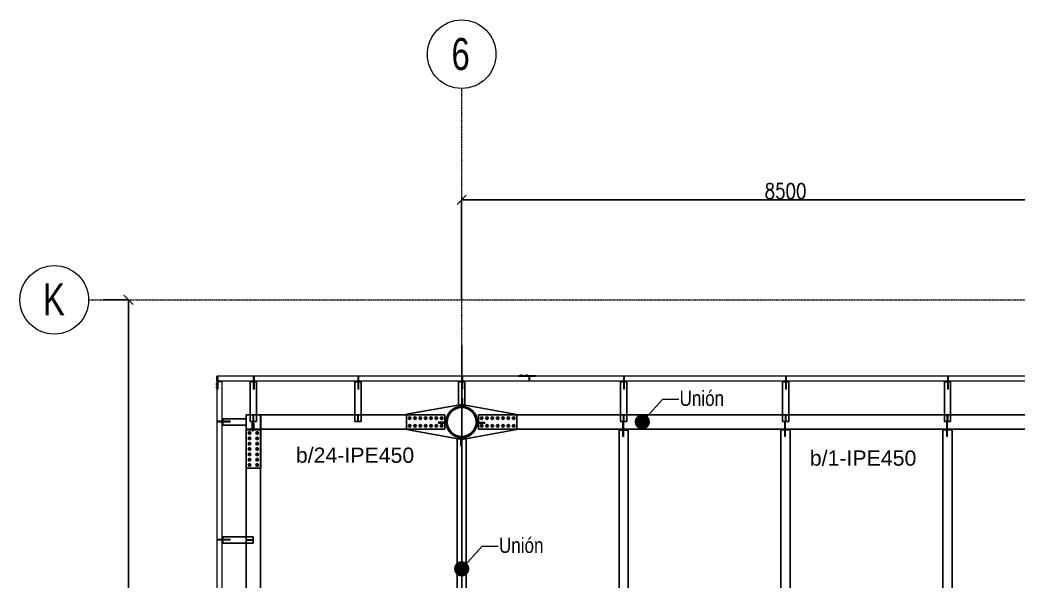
# Model space of a CAD drawing. Extents: x 7536 to 102814, y -9868 to 35131.
# Drawn here: x 7536 to 20633, y 27764 to 35131 of the extents above; entities that cross this region are included whole.
import ezdxf
from ezdxf.enums import TextEntityAlignment as Align

# ---------------------------------------------------------------- set-up
doc = ezdxf.new("R2010")
doc.units = 0
doc.header["$LTSCALE"] = 0.4
doc.linetypes.add('Grid Line', pattern=[3.33375, 1.905, -0.47625, 0.47625, -0.47625])
doc.layers.get('0').update_dxf_attribs({"color": 255})
for name, color, linetype, lineweight in [('0-1', 7, 'Continuous', 5), ('E_COLUMNAS-1', 1, 'Continuous', 25), ('E_EJES', 8, 'Continuous', 9), ('E_EJES-1', 8, 'Grid Line', 9), ('E_TEXTO', 3, 'Continuous', 9)]:
    doc.layers.add(name, color=color, linetype=linetype, lineweight=lineweight)
doc.layers.add('COTAS', color=8, linetype='Continuous')
doc.layers.add('VIGAS', color=8, linetype='Continuous')
doc.styles.add('CNI_COTAS', font='romans.shx', dxfattribs={"width": 0.8})
doc.styles.add('CX', font='ARIALUNI.ttf', dxfattribs={"width": 0.8, "height": 300})
doc.styles.add('Swis721 LtCn BT', font='swisscl.ttf', dxfattribs={"height": 0.42})
doc.styles.add('VERDANA', font='arial.ttf')
doc.dimstyles.new('1.5', dxfattribs={"dimscale": 0, "dimtxt": 200, "dimasz": 120, "dimexe": 4, "dimexo": 4, "dimgap": 15, "dimtad": 1, "dimdec": 0, "dimzin": 4, "dimdsep": 46, "dimtxsty": 'CNI_COTAS', "dimblk": 'OBLIQUE', "dimcen": -0.09, "dimclrd": 256, "dimclrt": 3, "dimadec": 0, "dimazin": 0, "dimtfac": 1, "dimtdec": 0, "dimtmove": 2, "dimatfit": 0, "dimldrblk": 'OBLIQUE', "dimfxl": 0.05, "dimtolj": 1, "dimtzin": 0, "dimarcsym": 0})

# ---------------------------------------------------------------- blocks, each defined once
blk = doc.blocks.new('Grid - CNI_NOMBRE EJES-372759-_6_00m_N_E_-NIVEL-2 DOC')
at = {"layer": 'E_EJES'}
blk.add_circle((0, 0), 0.003, dxfattribs=at)
blk = doc.blocks.new('_Oblique')
at = {"color": 0, "linetype": 'ByBlock', "lineweight": -2}
blk.add_line((-0.5, -0.5), (0.5, 0.5), dxfattribs=at)
blk = doc.blocks.new('*D98')
at = {"layer": 'COTAS', "color": 0, "lineweight": -2, "transparency": 16777216}
for p, q in [((8629, 31456), (8964, 31456)), ((8629, 22956), (8964, 22956))]:
    blk.add_line(p, q, dxfattribs=at)
at = {"layer": 'COTAS', "lineweight": -2, "transparency": 16777216}
for p, q in [((8960, 31456), (8960, 27321)), ((8960, 22956), (8960, 27091))]:
    blk.add_line(p, q, dxfattribs=at)
at = {"layer": 'Defpoints', "color": 0, "transparency": 16777216}
for p in [(8625, 31456), (8960, 31456), (8625, 22956)]:
    blk.add_point(p, dxfattribs=at)
at = {"layer": 'COTAS', "lineweight": -2, "transparency": 16777216, "xscale": 120, "yscale": 120, "zscale": 120}
for p, rotation in [((8960, 31456), 90), ((8960, 22956), 270)]:
    blk.add_blockref('_Oblique', p, dxfattribs=dict(at, rotation=rotation))
at = {"layer": 'COTAS', "color": 3, "transparency": 16777216, "insert": (8960, 27206), "char_height": 200, "attachment_point": 5, "rotation": 0.1, "style": 'CNI_COTAS'}
blk.add_mtext('\\A1;8500', dxfattribs=at)
blk = doc.blocks.new('*D99')
at = {"layer": 'COTAS', "color": 0, "lineweight": -2, "transparency": 16777216}
for p, q in [((13332, 31460), (13332, 32773)), ((21832, 31460), (21832, 32773))]:
    blk.add_line(p, q, dxfattribs=at)
at = {"layer": 'COTAS', "lineweight": -2, "transparency": 16777216}
blk.add_line((13332, 32769), (21832, 32769), dxfattribs=at)
at = {"layer": 'Defpoints', "color": 0, "transparency": 16777216}
for p in [(21832, 32769), (13332, 31456), (21832, 31456)]:
    blk.add_point(p, dxfattribs=at)
at = {"layer": 'COTAS', "lineweight": -2, "transparency": 16777216, "xscale": 120, "yscale": 120, "zscale": 120, "rotation": 180}
blk.add_blockref('_Oblique', (13332, 32769), dxfattribs=at)
at = {"layer": 'COTAS', "lineweight": -2, "transparency": 16777216, "xscale": 120, "yscale": 120, "zscale": 120}
blk.add_blockref('_Oblique', (21832, 32769), dxfattribs=at)
at = {"layer": 'COTAS', "color": 3, "transparency": 16777216, "insert": (17582, 32884), "char_height": 200, "attachment_point": 5, "style": 'CNI_COTAS'}
blk.add_mtext('\\A1;8500', dxfattribs=at)

msp = doc.modelspace()

# ---------------------------------------------------------------- linework, layer by layer
at = {"color": 1, "linetype": 'Continuous'}
for centre, radius, start, end in [((12649.3, 29903), 11.5, 18.0268, 198.0268), ((12649.3, 29903), 11.5, 198.0268, 18.0268), ((12649.3, 29903), 10, 90.0268, 270.0268), ((12649.3, 29903), 10, 270.0268, 90.0268), ((12719.3, 29903.1), 11.5, 18.0268, 198.0268), ((12719.3, 29903.1), 11.5, 198.0268, 18.0268), ((12719.3, 29903.1), 10, 90.0268, 270.0268), ((12719.3, 29903.1), 10, 270.0268, 90.0268), ((12789.3, 29903.1), 11.5, 18.0268, 198.0268), ((12789.3, 29903.1), 11.5, 198.0268, 18.0268), ((12789.3, 29903.1), 10, 90.0268, 270.0268), ((12789.3, 29903.1), 10, 270.0268, 90.0268), ((12859.3, 29903.1), 11.5, 18.0268, 198.0268), ((12859.3, 29903.1), 11.5, 198.0268, 18.0268), ((12859.3, 29903.1), 10, 90.0268, 270.0268), ((12859.3, 29903.1), 10, 270.0268, 90.0268), ((12929.3, 29903.2), 11.5, 18.0268, 198.0268), ((12929.3, 29903.2), 11.5, 198.0268, 18.0268), ((12929.3, 29903.2), 10, 90.0268, 270.0268), ((12929.3, 29903.2), 10, 270.0268, 90.0268), ((12999.3, 29903.2), 11.5, 18.0268, 198.0268), ((12999.3, 29903.2), 11.5, 198.0268, 18.0268), ((12999.3, 29903.2), 10, 90.0268, 270.0268), ((12999.3, 29903.2), 10, 270.0268, 90.0268), ((13069.3, 29903.2), 11.5, 18.0268, 198.0268), ((13069.3, 29903.2), 11.5, 198.0268, 18.0268), ((13069.3, 29903.2), 10, 90.0268, 270.0268), ((13069.3, 29903.2), 10, 270.0268, 90.0268), ((13595.3, 29902.4), 11.5, 18.0268, 198.0268), ((13595.3, 29902.4), 11.5, 198.0268, 18.0268), ((13595.3, 29902.4), 10, 90.0268, 270.0268), ((13595.3, 29902.4), 10, 270.0268, 90.0268), ((13665.3, 29902.5), 11.5, 18.0268, 198.0268), ((13665.3, 29902.5), 11.5, 198.0268, 18.0268), ((13665.3, 29902.5), 10, 90.0268, 270.0268), ((13665.3, 29902.5), 10, 270.0268, 90.0268), ((13735.3, 29902.5), 11.5, 18.0268, 198.0268), ((13735.3, 29902.5), 11.5, 198.0268, 18.0268), ((13735.3, 29902.5), 10, 90.0268, 270.0268), ((13735.3, 29902.5), 10, 270.0268, 90.0268), ((13805.3, 29902.5), 11.5, 18.0268, 198.0268), ((13805.3, 29902.5), 11.5, 198.0268, 18.0268), ((13805.3, 29902.5), 10, 90.0268, 270.0268), ((13805.3, 29902.5), 10, 270.0268, 90.0268), ((13875.3, 29902.6), 11.5, 18.0268, 198.0268), ((13875.3, 29902.6), 11.5, 198.0268, 18.0268), ((13875.3, 29902.6), 10, 90.0268, 270.0268), ((13875.3, 29902.6), 10, 270.0268, 90.0268), ((13945.3, 29902.6), 11.5, 18.0268, 198.0268), ((13945.3, 29902.6), 11.5, 198.0268, 18.0268), ((13945.3, 29902.6), 10, 90.0268, 270.0268), ((13945.3, 29902.6), 10, 270.0268, 90.0268), ((14015.3, 29902.6), 11.5, 18.0268, 198.0268), ((14015.3, 29902.6), 11.5, 198.0268, 18.0268), ((14015.3, 29902.6), 10, 90.0268, 270.0268), ((14015.3, 29902.6), 10, 270.0268, 90.0268), ((12649.3, 29803), 11.5, 18.0268, 198.0268), ((12649.3, 29803), 11.5, 198.0268, 18.0268), ((12649.3, 29803), 10, 90.0268, 270.0268), ((12649.3, 29803), 10, 270.0268, 90.0268), ((12719.3, 29803.1), 11.5, 18.0268, 198.0268), ((12719.3, 29803.1), 11.5, 198.0268, 18.0268), ((12719.3, 29803.1), 10, 90.0268, 270.0268), ((12719.3, 29803.1), 10, 270.0268, 90.0268), ((12789.3, 29803.1), 11.5, 18.0268, 198.0268), ((12789.3, 29803.1), 11.5, 198.0268, 18.0268), ((12789.3, 29803.1), 10, 90.0268, 270.0268), ((12789.3, 29803.1), 10, 270.0268, 90.0268), ((12859.3, 29803.1), 11.5, 18.0268, 198.0268), ((12859.3, 29803.1), 11.5, 198.0268, 18.0268), ((12859.3, 29803.1), 10, 90.0268, 270.0268), ((12859.3, 29803.1), 10, 270.0268, 90.0268), ((12929.3, 29803.2), 11.5, 18.0268, 198.0268), ((12929.3, 29803.2), 11.5, 198.0268, 18.0268), ((12929.3, 29803.2), 10, 90.0268, 270.0268), ((12929.3, 29803.2), 10, 270.0268, 90.0268), ((12999.3, 29803.2), 11.5, 18.0268, 198.0268), ((12999.3, 29803.2), 11.5, 198.0268, 18.0268), ((12999.3, 29803.2), 10, 90.0268, 270.0268), ((12999.3, 29803.2), 10, 270.0268, 90.0268), ((13069.3, 29803.2), 11.5, 18.0268, 198.0268), ((13069.3, 29803.2), 11.5, 198.0268, 18.0268), ((13069.3, 29803.2), 10, 90.0268, 270.0268), ((13069.3, 29803.2), 10, 270.0268, 90.0268), ((13595.4, 29802.4), 11.5, 18.0268, 198.0268), ((13595.4, 29802.4), 11.5, 198.0268, 18.0268), ((13595.4, 29802.4), 10, 90.0268, 270.0268), ((13595.4, 29802.4), 10, 270.0268, 90.0268), ((13665.4, 29802.5), 11.5, 18.0268, 198.0268), ((13665.4, 29802.5), 11.5, 198.0268, 18.0268), ((13665.4, 29802.5), 10, 90.0268, 270.0268), ((13665.4, 29802.5), 10, 270.0268, 90.0268), ((13735.4, 29802.5), 11.5, 18.0268, 198.0268), ((13735.4, 29802.5), 11.5, 198.0268, 18.0268), ((13735.4, 29802.5), 10, 90.0268, 270.0268), ((13735.4, 29802.5), 10, 270.0268, 90.0268), ((13805.4, 29802.5), 11.5, 18.0268, 198.0268), ((13805.4, 29802.5), 11.5, 198.0268, 18.0268), ((13805.4, 29802.5), 10, 90.0268, 270.0268), ((13805.4, 29802.5), 10, 270.0268, 90.0268), ((13875.4, 29802.6), 11.5, 18.0268, 198.0268), ((13875.4, 29802.6), 11.5, 198.0268, 18.0268), ((13875.4, 29802.6), 10, 90.0268, 270.0268), ((13875.4, 29802.6), 10, 270.0268, 90.0268), ((13945.4, 29802.6), 11.5, 18.0268, 198.0268), ((13945.4, 29802.6), 11.5, 198.0268, 18.0268), ((13945.4, 29802.6), 10, 90.0268, 270.0268), ((13945.4, 29802.6), 10, 270.0268, 90.0268), ((14015.4, 29802.6), 11.5, 18.0268, 198.0268), ((14015.4, 29802.6), 11.5, 198.0268, 18.0268), ((14015.4, 29802.6), 10, 90.0268, 270.0268), ((14015.4, 29802.6), 10, 270.0268, 90.0268), ((10549.2, 29707.5), 11, 108.02557, 288.02557), ((10549.3, 29637.5), 11, 108.02557, 288.02557), ((10549.2, 29707.5), 10, 0.02557, 180.02557), ((10549.2, 29707.5), 10, 180.02557, 0.02557), ((10549.3, 29637.5), 10, 0.02557, 180.02557), ((10549.3, 29637.5), 10, 180.02557, 0.02557), ((10549.2, 29707.5), 11, 288.02557, 108.02557), ((10549.3, 29637.5), 11, 288.02557, 108.02557), ((10649.2, 29707.6), 11, 108.02557, 288.02557), ((10649.3, 29637.6), 11, 108.02557, 288.02557), ((10649.2, 29707.6), 10, 0.02557, 180.02557), ((10649.2, 29707.6), 10, 180.02557, 0.02557), ((10649.3, 29637.6), 10, 0.02557, 180.02557), ((10649.3, 29637.6), 10, 180.02557, 0.02557), ((10649.2, 29707.6), 11, 288.02557, 108.02557), ((10649.3, 29637.6), 11, 288.02557, 108.02557), ((10549.3, 29567.5), 11, 108.02557, 288.02557), ((10549.3, 29497.5), 11, 108.02557, 288.02557), ((10549.3, 29567.5), 10, 0.02557, 180.02557), ((10549.3, 29567.5), 10, 180.02557, 0.02557), ((10549.3, 29497.5), 10, 0.02557, 180.02557), ((10549.3, 29497.5), 10, 180.02557, 0.02557), ((10549.3, 29567.5), 11, 288.02557, 108.02557), ((10549.3, 29497.5), 11, 288.02557, 108.02557), ((10649.3, 29567.6), 11, 108.02557, 288.02557), ((10649.3, 29497.6), 11, 108.02557, 288.02557), ((10649.3, 29567.6), 10, 0.02557, 180.02557), ((10649.3, 29567.6), 10, 180.02557, 0.02557), ((10649.3, 29497.6), 10, 0.02557, 180.02557), ((10649.3, 29497.6), 10, 180.02557, 0.02557), ((10649.3, 29567.6), 11, 288.02557, 108.02557), ((10649.3, 29497.6), 11, 288.02557, 108.02557), ((10549.3, 29427.5), 11, 108.02557, 288.02557), ((10549.4, 29357.5), 11, 108.02557, 288.02557), ((10549.3, 29427.5), 10, 0.02557, 180.02557), ((10549.3, 29427.5), 10, 180.02557, 0.02557), ((10549.4, 29357.5), 10, 0.02557, 180.02557), ((10549.4, 29357.5), 10, 180.02557, 0.02557), ((10549.3, 29427.5), 11, 288.02557, 108.02557), ((10549.4, 29357.5), 11, 288.02557, 108.02557), ((10649.3, 29427.6), 11, 108.02557, 288.02557), ((10649.4, 29357.6), 11, 108.02557, 288.02557), ((10649.3, 29427.6), 10, 0.02557, 180.02557), ((10649.3, 29427.6), 10, 180.02557, 0.02557), ((10649.4, 29357.6), 10, 0.02557, 180.02557), ((10649.4, 29357.6), 10, 180.02557, 0.02557), ((10649.3, 29427.6), 11, 288.02557, 108.02557), ((10649.4, 29357.6), 11, 288.02557, 108.02557), ((10549.4, 29287.5), 11, 108.02557, 288.02557), ((10549.4, 29287.5), 10, 0.02557, 180.02557), ((10549.4, 29287.5), 10, 180.02557, 0.02557), ((10549.4, 29287.5), 11, 288.02557, 108.02557), ((10649.4, 29287.6), 11, 108.02557, 288.02557), ((10649.4, 29287.6), 10, 0.02557, 180.02557), ((10649.4, 29287.6), 10, 180.02557, 0.02557), ((10649.4, 29287.6), 11, 288.02557, 108.02557)]:
    msp.add_arc(centre, radius, start, end, dxfattribs=at)
at = {"layer": '0-1', "color": 8}
for p, q in [((14218.9, 30454.2), (10121.2, 30454.2)), ((10121.2, 30389.2), (10121.2, 30454.2)), ((14218.9, 30389.2), (10121.2, 30389.2)), ((14218.9, 30389.2), (14218.9, 30454.2)), ((26218.9, 30454.2), (14228.9, 30454.2)), ((14228.9, 30389.2), (14228.9, 30454.2)), ((26218.9, 30389.2), (14228.9, 30389.2)), ((10186.2, 30379.2), (10121.2, 30379.2)), ((10121.2, 30379.2), (10121.2, 24710.8)), ((10186.2, 30379.2), (10186.2, 24710.8))]:
    msp.add_line(p, q, dxfattribs=at)
at = {"layer": 'E_COLUMNAS-1'}
for centre, radius, start, end in [((13332.4, 29852.1), 206, 80, 260), ((13332.4, 29852.1), 206, 80, 260), ((13332.4, 29852.7), 203, 10, 190), ((13332.4, 29852.7), 191, 350, 170), ((13332.4, 29852.1), 206, 260, 80), ((13332.4, 29852.1), 206, 260, 80), ((13332.4, 29852.7), 203, 190, 10), ((13332.4, 29852.7), 191, 170, 350)]:
    msp.add_arc(centre, radius, start, end, dxfattribs=at)
at = {"layer": 'E_EJES-1'}
for p, q in [((13332.4, 3740.4), (13332.4, 34230.5)), ((13332.4, 3740.4), (13332.4, 34230.5)), ((8436, 31455.7), (101914.5, 31455.7))]:
    msp.add_line(p, q, dxfattribs=at)
at = {"layer": 'E_TEXTO', "color": 4}
for p, q in [((15702.4, 29853.9), (15972.9, 30151.9)), ((15972.9, 30151.9), (16182.7, 30151.9)), ((13332.4, 27923.9), (13602.9, 28221.9)), ((13602.9, 28221.9), (13812.7, 28221.9))]:
    msp.add_line(p, q, dxfattribs=at)
at = {"layer": 'E_TEXTO', "color": 4, "const_width": 100}
for points in [[(15652.4, 29853.9, 1), (15752.4, 29853.9, 1)], [(13282.4, 27923.9, 1), (13382.4, 27923.9, 1)]]:
    msp.add_lwpolyline(points, format="xyb", close=True, dxfattribs=at)
at = {"layer": 'VIGAS'}
for p, q in [((13332.4, 28852.7), (13332.4, 30852.7)), ((13332.4, 22448.2), (13332.4, 30639.7)), ((10134.7, 30446.7), (10128.7, 30446.7)), ((10128.7, 30446.7), (10128.7, 30389.2)), ((10128.7, 30436.7), (10134.7, 30436.7)), ((10128.7, 30389.2), (10128.7, 30379.2)), ((10128.7, 30389.2), (10134.7, 30389.2)), ((10134.7, 30389.2), (10134.7, 30446.7)), ((10134.7, 30389.2), (10134.7, 30379.2)), ((10607.7, 30446.7), (10601.7, 30446.7)), ((10601.7, 30446.7), (10601.7, 30389.2)), ((10601.7, 30436.7), (10607.7, 30436.7)), ((10601.7, 30389.2), (10601.7, 30379.2)), ((10601.7, 30389.2), (10607.7, 30389.2)), ((10607.7, 30389.2), (10607.7, 30446.7)), ((10607.7, 30389.2), (10607.7, 30379.2)), ((11979.5, 30446.7), (11973.5, 30446.7)), ((11973.5, 30446.7), (11973.5, 30389.2)), ((11973.5, 30436.7), (11979.5, 30436.7)), ((11973.5, 30389.2), (11973.5, 30379.2)), ((11973.5, 30389.2), (11979.5, 30389.2)), ((11979.5, 30389.2), (11979.5, 30446.7)), ((11979.5, 30389.2), (11979.5, 30379.2)), ((13341.1, 30446.7), (13335.1, 30446.7)), ((13335.1, 30446.7), (13335.1, 30389.2)), ((13335.1, 30436.7), (13341.1, 30436.7)), ((13335.1, 30389.2), (13335.1, 30379.2)), ((13335.1, 30389.2), (13341.1, 30389.2)), ((13341.1, 30389.2), (13341.1, 30446.7)), ((13341.1, 30389.2), (13341.1, 30379.2)), ((14298.9, 30460.2), (14078.9, 30460.2)), ((14078.9, 30454.2), (14078.9, 30460.2)), ((14218.9, 30454.2), (14078.9, 30454.2)), ((14103.5, 30460.2), (14103.5, 30468.1)), ((14103.5, 30468.1), (14124.3, 30468.1)), ((14108.7, 30460.2), (14108.7, 30468.1)), ((14119.1, 30460.2), (14119.1, 30468.1)), ((14124.3, 30460.2), (14124.3, 30468.1)), ((14173.5, 30460.2), (14173.5, 30468.1)), ((14173.5, 30468.1), (14194.3, 30468.1)), ((14178.7, 30460.2), (14178.7, 30468.1)), ((14189.1, 30460.2), (14189.1, 30468.1)), ((14194.3, 30460.2), (14194.3, 30468.1)), ((14228.9, 30454.2), (14218.9, 30454.2)), ((14298.9, 30454.2), (14228.9, 30454.2)), ((14298.9, 30454.2), (14298.9, 30460.2)), ((15466.1, 30446.7), (15460.1, 30446.7)), ((15460.1, 30446.7), (15460.1, 30389.2)), ((15460.1, 30436.7), (15466.1, 30436.7)), ((15460.1, 30389.2), (15460.1, 30379.2)), ((15460.1, 30389.2), (15466.1, 30389.2)), ((15466.1, 30389.2), (15466.1, 30446.7)), ((15466.1, 30389.2), (15466.1, 30379.2)), ((17591.1, 30446.7), (17585.1, 30446.7)), ((17585.1, 30446.7), (17585.1, 30389.2)), ((17585.1, 30436.7), (17591.1, 30436.7)), ((17585.1, 30389.2), (17585.1, 30379.2)), ((17585.1, 30389.2), (17591.1, 30389.2)), ((17591.1, 30389.2), (17591.1, 30446.7)), ((17591.1, 30389.2), (17591.1, 30379.2)), ((19716.1, 30446.7), (19710.1, 30446.7)), ((19710.1, 30446.7), (19710.1, 30389.2)), ((19710.1, 30436.7), (19716.1, 30436.7)), ((19710.1, 30389.2), (19710.1, 30379.2)), ((19710.1, 30389.2), (19716.1, 30389.2)), ((19716.1, 30389.2), (19716.1, 30446.7)), ((19716.1, 30389.2), (19716.1, 30379.2)), ((10113.3, 30362.1), (10121.2, 30362.1)), ((10113.3, 30341.3), (10113.3, 30362.1)), ((10113.3, 30356.9), (10121.2, 30356.9)), ((10113.3, 30346.5), (10121.2, 30346.5)), ((10121.2, 30341.3), (10113.3, 30341.3)), ((10113.3, 30317.1), (10121.2, 30317.1)), ((10113.3, 30296.3), (10113.3, 30317.1)), ((10113.3, 30311.9), (10121.2, 30311.9)), ((10113.3, 30301.5), (10121.2, 30301.5)), ((10121.2, 30296.3), (10113.3, 30296.3)), ((10128.7, 30379.2), (10128.7, 30281.7)), ((10128.7, 30376.7), (10134.7, 30376.7)), ((10128.7, 30296.7), (10134.7, 30296.7)), ((10128.7, 30281.7), (10134.7, 30281.7)), ((10134.7, 30379.2), (10134.7, 30281.7)), ((10640.2, 30379.2), (10558.2, 30379.2)), ((10558.2, 30379.2), (10558.2, 29947.1)), ((10601.7, 30379.2), (10601.7, 30281.7)), ((10601.7, 30376.7), (10607.7, 30376.7)), ((10601.7, 30296.7), (10607.7, 30296.7)), ((10601.7, 30281.7), (10607.7, 30281.7)), ((10607.7, 30379.2), (10607.7, 30281.7)), ((10640.2, 30379.2), (10640.2, 29947.1)), ((12012, 30379.2), (11930, 30379.2)), ((11930, 30379.2), (11930, 29947.7)), ((11973.5, 30379.2), (11973.5, 30281.7)), ((11973.5, 30376.7), (11979.5, 30376.7)), ((11973.5, 30296.7), (11979.5, 30296.7)), ((11973.5, 30281.7), (11979.5, 30281.7)), ((11979.5, 30379.2), (11979.5, 30281.7)), ((12012, 30379.2), (12012, 29947.7)), ((13373.6, 30379.2), (13291.6, 30379.2)), ((13291.6, 30379.2), (13291.6, 30072.9)), ((13335.1, 30379.2), (13335.1, 30281.7)), ((13335.1, 30376.7), (13341.1, 30376.7)), ((13335.1, 30296.7), (13341.1, 30296.7)), ((13335.1, 30281.7), (13341.1, 30281.7)), ((13341.1, 30379.2), (13341.1, 30281.7)), ((13373.6, 30379.2), (13373.6, 30072.8)), ((15498.6, 30379.2), (15416.6, 30379.2)), ((15416.6, 30379.2), (15416.6, 29947.5)), ((15460.1, 30379.2), (15460.1, 30281.7)), ((15460.1, 30376.7), (15466.1, 30376.7)), ((15460.1, 30296.7), (15466.1, 30296.7)), ((15460.1, 30281.7), (15466.1, 30281.7)), ((15466.1, 30379.2), (15466.1, 30281.7)), ((15498.6, 30379.2), (15498.6, 29947.5)), ((17623.6, 30379.2), (17541.6, 30379.2)), ((17541.6, 30379.2), (17541.6, 29947.5)), ((17585.1, 30379.2), (17585.1, 30281.7)), ((17585.1, 30376.7), (17591.1, 30376.7)), ((17585.1, 30296.7), (17591.1, 30296.7)), ((17585.1, 30281.7), (17591.1, 30281.7)), ((17591.1, 30379.2), (17591.1, 30281.7)), ((17623.6, 30379.2), (17623.6, 29947.5)), ((19748.6, 30379.2), (19666.6, 30379.2)), ((19666.6, 30379.2), (19666.6, 29947.5)), ((19710.1, 30379.2), (19710.1, 30281.7)), ((19710.1, 30376.7), (19716.1, 30376.7)), ((19710.1, 30296.7), (19716.1, 30296.7)), ((19710.1, 30281.7), (19716.1, 30281.7)), ((19716.1, 30379.2), (19716.1, 30281.7)), ((19748.6, 30379.2), (19748.6, 29947.5)), ((13335.1, 30160.7), (13335.1, 30057.9)), ((13335.1, 30160.7), (13341.1, 30160.7)), ((13341.1, 30160.7), (13341.1, 30057.3)), ((12609.3, 29953), (13332.4, 30080.1)), ((12609.3, 29953), (13332.4, 30080.1)), ((13291.6, 30072.9), (13291.6, 30065.7)), ((13373.6, 30065.7), (13291.6, 30065.7)), ((13332.4, 30080.1), (14055.4, 29952.1)), ((13332.4, 30080.1), (14055.4, 29952.1)), ((13335.1, 30057.9), (13335.1, 30055.7)), ((13335.1, 30055.7), (13341.1, 30055.7)), ((13341.1, 30057.3), (13341.1, 30055.7)), ((13373.6, 30072.8), (13373.6, 30065.7)), ((10504.2, 29893.5), (10196.2, 29893.5)), ((10196.2, 29811.5), (10196.2, 29893.5)), ((10504.2, 29247.1), (10505.5, 29947.1)), ((10504.2, 29247.1), (10505.5, 29947.1)), ((10504.2, 29811.5), (10504.2, 29893.5)), ((10695.2, 29947.2), (10505.5, 29947.1)), ((10505.5, 29947.1), (10695.2, 29947.2)), ((10505.5, 29947.1), (10695.2, 29947.2)), ((10505.6, 29757.1), (10505.5, 29947.1)), ((10558.2, 29947.1), (10558.2, 29856.8)), ((10596.2, 29856.8), (10596.2, 29946.8)), ((10596.2, 29946.8), (10602.2, 29946.8)), ((10596.2, 29856.8), (10596.2, 29946.8)), ((10596.2, 29946.8), (10602.2, 29946.8)), ((10596.2, 29876.8), (10602.2, 29876.8)), ((10602.2, 29946.8), (10602.2, 29856.8)), ((10602.2, 29946.8), (10602.2, 29856.8)), ((10640.2, 29947.1), (10640.2, 29856.8)), ((10693.9, 29947.2), (10694.2, 29247.2)), ((12609.3, 29948), (10695.2, 29947.2)), ((10695.2, 29947.2), (10695.5, 29247.2)), ((11930, 29947.7), (11930, 29857.4)), ((11968, 29857.4), (11968, 29947.4)), ((11968, 29947.4), (11974, 29947.4)), ((11968, 29857.4), (11968, 29947.4)), ((11968, 29947.4), (11974, 29947.4)), ((11968, 29877.4), (11974, 29877.4)), ((11974, 29947.4), (11974, 29857.4)), ((11974, 29947.4), (11974, 29857.4)), ((12012, 29947.7), (12012, 29857.4)), ((12609.3, 29753), (12609.3, 29953)), ((12609.3, 29753), (12609.3, 29953)), ((13109.4, 29948.2), (12609.3, 29948)), ((12634.3, 29911.7), (12649.3, 29920.4)), ((12634.3, 29894.4), (12634.3, 29911.7)), ((12649.3, 29885.7), (12634.3, 29894.4)), ((12649.3, 29920.4), (12664.3, 29911.7)), ((12664.3, 29894.4), (12649.3, 29885.7)), ((12664.3, 29911.7), (12664.3, 29894.4)), ((12704.3, 29911.7), (12719.3, 29920.4)), ((12704.3, 29894.4), (12704.3, 29911.7)), ((12719.3, 29885.7), (12704.3, 29894.4)), ((12719.3, 29920.4), (12734.3, 29911.7)), ((12734.3, 29894.4), (12719.3, 29885.7)), ((12734.3, 29911.7), (12734.3, 29894.4)), ((12774.3, 29911.8), (12789.3, 29920.4)), ((12774.3, 29894.4), (12774.3, 29911.8)), ((12789.3, 29885.8), (12774.3, 29894.4)), ((12789.3, 29920.4), (12804.3, 29911.8)), ((12804.3, 29894.4), (12789.3, 29885.8)), ((12804.3, 29911.8), (12804.3, 29894.4)), ((12844.3, 29911.8), (12859.3, 29920.5)), ((12844.3, 29894.5), (12844.3, 29911.8)), ((12859.3, 29885.8), (12844.3, 29894.5)), ((12859.3, 29920.5), (12874.3, 29911.8)), ((12874.3, 29894.5), (12859.3, 29885.8)), ((12874.3, 29911.8), (12874.3, 29894.5)), ((12914.3, 29911.8), (12929.3, 29920.5)), ((12914.3, 29894.5), (12914.3, 29911.8)), ((12929.3, 29885.8), (12914.3, 29894.5)), ((12929.3, 29920.5), (12944.3, 29911.8)), ((12944.3, 29894.5), (12929.3, 29885.8)), ((12944.3, 29911.8), (12944.3, 29894.5)), ((12984.3, 29911.9), (12999.3, 29920.5)), ((12984.3, 29894.5), (12984.3, 29911.9)), ((12999.3, 29885.9), (12984.3, 29894.5)), ((12999.3, 29920.5), (13014.3, 29911.9)), ((13014.3, 29894.5), (12999.3, 29885.9)), ((13014.3, 29911.9), (13014.3, 29894.5)), ((13054.3, 29911.9), (13069.3, 29920.6)), ((13054.3, 29894.6), (13054.3, 29911.9)), ((13069.3, 29885.9), (13054.3, 29894.6)), ((13069.3, 29920.6), (13084.3, 29911.9)), ((13084.3, 29894.6), (13069.3, 29885.9)), ((13084.3, 29911.9), (13084.3, 29894.6)), ((13109.4, 29758.2), (13109.4, 29948.2)), ((14055.4, 29947.5), (13555.3, 29947.5)), ((13555.3, 29757.5), (13555.3, 29947.5)), ((13580.3, 29911.1), (13595.3, 29919.7)), ((13580.3, 29893.8), (13580.3, 29911.1)), ((13595.3, 29885.1), (13580.3, 29893.8)), ((13595.3, 29919.7), (13610.3, 29911.1)), ((13610.3, 29893.8), (13595.3, 29885.1)), ((13610.3, 29911.1), (13610.3, 29893.8)), ((13650.3, 29911.1), (13665.3, 29919.8)), ((13650.3, 29893.8), (13650.3, 29911.1)), ((13665.3, 29885.1), (13650.3, 29893.8)), ((13665.3, 29919.8), (13680.3, 29911.1)), ((13680.3, 29893.8), (13665.3, 29885.1)), ((13680.3, 29911.1), (13680.3, 29893.8)), ((13720.3, 29911.1), (13735.3, 29919.8)), ((13720.3, 29893.8), (13720.3, 29911.1)), ((13735.3, 29885.2), (13720.3, 29893.8)), ((13735.3, 29919.8), (13750.3, 29911.2)), ((13750.3, 29893.8), (13735.3, 29885.2)), ((13750.3, 29911.2), (13750.3, 29893.8)), ((13790.3, 29911.2), (13805.3, 29919.8)), ((13790.3, 29893.9), (13790.3, 29911.2)), ((13805.3, 29885.2), (13790.3, 29893.9)), ((13805.3, 29919.8), (13820.3, 29911.2)), ((13820.3, 29893.9), (13805.3, 29885.2)), ((13820.3, 29911.2), (13820.3, 29893.9)), ((13860.3, 29911.2), (13875.3, 29919.9)), ((13860.3, 29893.9), (13860.3, 29911.2)), ((13875.3, 29885.2), (13860.3, 29893.9)), ((13875.3, 29919.9), (13890.3, 29911.2)), ((13890.3, 29893.9), (13875.3, 29885.2)), ((13890.3, 29911.2), (13890.3, 29893.9)), ((13930.3, 29911.2), (13945.3, 29919.9)), ((13930.3, 29893.9), (13930.3, 29911.2)), ((13945.3, 29885.3), (13930.3, 29893.9)), ((13945.3, 29919.9), (13960.3, 29911.3)), ((13960.3, 29893.9), (13945.3, 29885.3)), ((13960.3, 29911.3), (13960.3, 29893.9)), ((14000.3, 29911.3), (14015.3, 29919.9)), ((14000.3, 29893.9), (14000.3, 29911.3)), ((14015.3, 29885.3), (14000.3, 29893.9)), ((14015.3, 29919.9), (14030.3, 29911.3)), ((14030.3, 29894), (14015.3, 29885.3)), ((14030.3, 29911.3), (14030.3, 29894)), ((14055.4, 29952.1), (14055.4, 29752.1)), ((14055.4, 29952.1), (14055.4, 29752.1)), ((21109.3, 29947.5), (14055.4, 29947.5)), ((15416.6, 29947.5), (15416.6, 29857.2)), ((15454.6, 29857.2), (15454.6, 29947.2)), ((15454.6, 29947.2), (15460.6, 29947.2)), ((15454.6, 29857.2), (15454.6, 29947.2)), ((15454.6, 29947.2), (15460.6, 29947.2)), ((15454.6, 29877.2), (15460.6, 29877.2)), ((15460.6, 29947.2), (15460.6, 29857.2)), ((15460.6, 29947.2), (15460.6, 29857.2)), ((15498.6, 29947.5), (15498.6, 29857.2)), ((17541.6, 29947.5), (17541.6, 29857.2)), ((17579.6, 29857.2), (17579.6, 29947.2)), ((17579.6, 29947.2), (17585.6, 29947.2)), ((17579.6, 29857.2), (17579.6, 29947.2)), ((17579.6, 29947.2), (17585.6, 29947.2)), ((17579.6, 29877.2), (17585.6, 29877.2)), ((17585.6, 29947.2), (17585.6, 29857.2)), ((17585.6, 29947.2), (17585.6, 29857.2)), ((17623.6, 29947.5), (17623.6, 29857.2)), ((19666.6, 29947.5), (19666.6, 29857.2)), ((19704.6, 29857.2), (19704.6, 29947.2)), ((19704.6, 29947.2), (19710.6, 29947.2)), ((19704.6, 29857.2), (19704.6, 29947.2)), ((19704.6, 29947.2), (19710.6, 29947.2)), ((19704.6, 29877.2), (19710.6, 29877.2)), ((19710.6, 29947.2), (19710.6, 29857.2)), ((19710.6, 29947.2), (19710.6, 29857.2)), ((19748.6, 29947.5), (19748.6, 29857.2)), ((10128.7, 29855), (10128.7, 29861)), ((10186.2, 29861), (10128.7, 29861)), ((10186.2, 29855), (10128.7, 29855)), ((10138.7, 29855), (10138.7, 29861)), ((10196.2, 29861), (10186.2, 29861)), ((10186.2, 29855), (10186.2, 29861)), ((10196.2, 29855), (10186.2, 29855)), ((10293.7, 29861), (10196.2, 29861)), ((10293.7, 29855), (10196.2, 29855)), ((10504.2, 29811.5), (10196.2, 29811.5)), ((10198.7, 29855), (10198.7, 29861)), ((10278.7, 29855), (10278.7, 29861)), ((10293.7, 29861), (10293.7, 29855)), ((10504.2, 29747.1), (10505.1, 29747.1)), ((10504.2, 23445.9), (10504.2, 29747.1)), ((10505.1, 29747.1), (10694.2, 29747.2)), ((10695.3, 29757.2), (10505.6, 29757.1)), ((10640.2, 29856.8), (10558.2, 29856.8)), ((10594.5, 29847.4), (10584.5, 29847.4)), ((10584.5, 29847.4), (10584.6, 29737.4)), ((10584.6, 29737.4), (10594.6, 29737.4)), ((10594.6, 29737.4), (10594.5, 29847.4)), ((10603.9, 29837.4), (10594.5, 29837.4)), ((10594.5, 29837.4), (10594.5, 29747.1)), ((10602.2, 29856.8), (10596.2, 29856.8)), ((10602.2, 29856.8), (10596.2, 29856.8)), ((10603.9, 29747.1), (10603.9, 29837.4)), ((10694.2, 29747.2), (10694.2, 29247.2)), ((12609.3, 29758), (10695.3, 29757.2)), ((12012, 29857.4), (11930, 29857.4)), ((11974, 29857.4), (11968, 29857.4)), ((11974, 29857.4), (11968, 29857.4)), ((13109.4, 29758.2), (12609.3, 29758)), ((13332.6, 29624.1), (12609.3, 29753)), ((13332.6, 29624.1), (12609.3, 29753)), ((12634.3, 29811.7), (12649.3, 29820.4)), ((12634.3, 29794.4), (12634.3, 29811.7)), ((12649.3, 29785.7), (12634.3, 29794.4)), ((12649.3, 29820.4), (12664.3, 29811.7)), ((12664.3, 29794.4), (12649.3, 29785.7)), ((12664.3, 29811.7), (12664.3, 29794.4)), ((12704.3, 29811.7), (12719.3, 29820.4)), ((12704.3, 29794.4), (12704.3, 29811.7)), ((12719.3, 29785.7), (12704.3, 29794.4)), ((12719.3, 29820.4), (12734.3, 29811.7)), ((12734.3, 29794.4), (12719.3, 29785.7)), ((12734.3, 29811.7), (12734.3, 29794.4)), ((12774.3, 29811.8), (12789.3, 29820.4)), ((12774.3, 29794.4), (12774.3, 29811.8)), ((12789.3, 29785.8), (12774.3, 29794.4)), ((12789.3, 29820.4), (12804.3, 29811.8)), ((12804.3, 29794.4), (12789.3, 29785.8)), ((12804.3, 29811.8), (12804.3, 29794.4)), ((12844.3, 29811.8), (12859.3, 29820.5)), ((12844.3, 29794.5), (12844.3, 29811.8)), ((12859.3, 29785.8), (12844.3, 29794.5)), ((12859.3, 29820.5), (12874.3, 29811.8)), ((12874.3, 29794.5), (12859.3, 29785.8)), ((12874.3, 29811.8), (12874.3, 29794.5)), ((12914.3, 29811.8), (12929.3, 29820.5)), ((12914.3, 29794.5), (12914.3, 29811.8)), ((12929.3, 29785.8), (12914.3, 29794.5)), ((12929.3, 29820.5), (12944.3, 29811.8)), ((12944.3, 29794.5), (12929.3, 29785.8)), ((12944.3, 29811.8), (12944.3, 29794.5)), ((12984.3, 29811.9), (12999.3, 29820.5)), ((12984.3, 29794.5), (12984.3, 29811.9)), ((12999.3, 29785.9), (12984.3, 29794.5)), ((12999.3, 29820.5), (13014.3, 29811.9)), ((13014.3, 29794.5), (12999.3, 29785.9)), ((13014.3, 29811.9), (13014.3, 29794.5)), ((13126.7, 29848.5), (13029.4, 29848.5)), ((13029.4, 29848.5), (13029.4, 29838.5)), ((13127.6, 29838.5), (13029.4, 29838.5)), ((13054.3, 29811.9), (13069.3, 29820.6)), ((13054.3, 29794.6), (13054.3, 29811.9)), ((13069.3, 29785.9), (13054.3, 29794.6)), ((13069.3, 29820.6), (13084.3, 29811.9)), ((13084.3, 29794.6), (13069.3, 29785.9)), ((13084.3, 29811.9), (13084.3, 29794.6)), ((13129.4, 29848.5), (13126.7, 29848.5)), ((13129.4, 29838.5), (13127.6, 29838.5)), ((13129.4, 29838.5), (13129.4, 29848.5)), ((14055.4, 29752.1), (13332.6, 29624.1)), ((14055.4, 29752.1), (13332.6, 29624.1)), ((13538, 29847.8), (13535.3, 29847.8)), ((13535.3, 29847.8), (13535.3, 29837.8)), ((13537.1, 29837.8), (13535.3, 29837.8)), ((13635.3, 29837.8), (13537.1, 29837.8)), ((13635.3, 29847.8), (13538, 29847.8)), ((14055.4, 29757.5), (13555.3, 29757.5)), ((13580.3, 29811.1), (13595.3, 29819.7)), ((13580.4, 29793.8), (13580.3, 29811.1)), ((13595.4, 29785.1), (13580.4, 29793.8)), ((13595.3, 29819.7), (13610.3, 29811.1)), ((13610.4, 29793.8), (13595.4, 29785.1)), ((13610.3, 29811.1), (13610.4, 29793.8)), ((13635.3, 29837.8), (13635.3, 29847.8)), ((13650.3, 29811.1), (13665.3, 29819.8)), ((13650.4, 29793.8), (13650.3, 29811.1)), ((13665.4, 29785.1), (13650.4, 29793.8)), ((13665.3, 29819.8), (13680.3, 29811.1)), ((13680.4, 29793.8), (13665.4, 29785.1)), ((13680.3, 29811.1), (13680.4, 29793.8)), ((13720.3, 29811.1), (13735.3, 29819.8)), ((13720.4, 29793.8), (13720.3, 29811.1)), ((13735.4, 29785.2), (13720.4, 29793.8)), ((13735.3, 29819.8), (13750.3, 29811.2)), ((13750.4, 29793.8), (13735.4, 29785.2)), ((13750.3, 29811.2), (13750.4, 29793.8)), ((13790.3, 29811.2), (13805.3, 29819.8)), ((13790.4, 29793.9), (13790.3, 29811.2)), ((13805.4, 29785.2), (13790.4, 29793.9)), ((13805.3, 29819.8), (13820.3, 29811.2)), ((13820.4, 29793.9), (13805.4, 29785.2)), ((13820.3, 29811.2), (13820.4, 29793.9)), ((13860.3, 29811.2), (13875.3, 29819.9)), ((13860.4, 29793.9), (13860.3, 29811.2)), ((13875.4, 29785.2), (13860.4, 29793.9)), ((13875.3, 29819.9), (13890.3, 29811.2)), ((13890.4, 29793.9), (13875.4, 29785.2)), ((13890.3, 29811.2), (13890.4, 29793.9)), ((13930.3, 29811.2), (13945.3, 29819.9)), ((13930.4, 29793.9), (13930.3, 29811.2)), ((13945.4, 29785.3), (13930.4, 29793.9)), ((13945.3, 29819.9), (13960.3, 29811.3)), ((13960.4, 29793.9), (13945.4, 29785.3)), ((13960.3, 29811.3), (13960.4, 29793.9)), ((14000.3, 29811.3), (14015.3, 29819.9)), ((14000.4, 29793.9), (14000.3, 29811.3)), ((14015.4, 29785.3), (14000.4, 29793.9)), ((14015.3, 29819.9), (14030.3, 29811.3)), ((14030.4, 29794), (14015.4, 29785.3)), ((14030.3, 29811.3), (14030.4, 29794)), ((21109.3, 29757.5), (14055.4, 29757.5)), ((15397.4, 23445.8), (15397.4, 29744.8)), ((15517.4, 29744.8), (15397.4, 29744.8)), ((15498.6, 29857.2), (15416.6, 29857.2)), ((15454.3, 29845.1), (15448.3, 29845.1)), ((15448.3, 29845.1), (15448.3, 29754.8)), ((15448.3, 29825.1), (15454.3, 29825.1)), ((15448.3, 29754.8), (15448.3, 29744.8)), ((15448.3, 29744.8), (15448.3, 29659.8)), ((15454.3, 29754.8), (15454.3, 29845.1)), ((15454.3, 29754.8), (15454.3, 29744.8)), ((15454.3, 29744.8), (15454.3, 29659.8)), ((15460.6, 29857.2), (15454.6, 29857.2)), ((15460.6, 29857.2), (15454.6, 29857.2)), ((15517.4, 23445.8), (15517.4, 29744.8)), ((17522.4, 29747.5), (17522.4, 23445.8)), ((17522.4, 29747.5), (17642.4, 29747.5)), ((17623.6, 29857.2), (17541.6, 29857.2)), ((17579.3, 29847.8), (17573.3, 29847.8)), ((17573.3, 29847.8), (17573.3, 29757.5)), ((17573.3, 29827.8), (17579.3, 29827.8)), ((17573.3, 29757.5), (17573.3, 29747.5)), ((17573.3, 29747.5), (17573.3, 29662.5)), ((17579.3, 29757.5), (17579.3, 29847.8)), ((17579.3, 29757.5), (17579.3, 29747.5)), ((17579.3, 29747.5), (17579.3, 29662.5)), ((17585.6, 29857.2), (17579.6, 29857.2)), ((17585.6, 29857.2), (17579.6, 29857.2)), ((17642.4, 23445.8), (17642.4, 29747.5)), ((19647.4, 23445.8), (19647.4, 29747.5)), ((19767.4, 29747.5), (19647.4, 29747.5)), ((19748.6, 29857.2), (19666.6, 29857.2)), ((19704.3, 29847.8), (19698.3, 29847.8)), ((19698.3, 29847.8), (19698.3, 29757.5)), ((19698.3, 29827.8), (19704.3, 29827.8)), ((19698.3, 29757.5), (19698.3, 29747.5)), ((19698.3, 29747.5), (19698.3, 29662.5)), ((19704.3, 29757.5), (19704.3, 29847.8)), ((19704.3, 29757.5), (19704.3, 29747.5)), ((19704.3, 29747.5), (19704.3, 29662.5)), ((19710.6, 29857.2), (19704.6, 29857.2)), ((19710.6, 29857.2), (19704.6, 29857.2)), ((19767.4, 23445.8), (19767.4, 29747.5)), ((10531.9, 29707.5), (10540.6, 29722.5)), ((10540.6, 29692.5), (10531.9, 29707.5)), ((10531.9, 29637.5), (10540.6, 29652.5)), ((10540.6, 29622.5), (10531.9, 29637.5)), ((10540.6, 29722.5), (10557.9, 29722.5)), ((10557.9, 29692.5), (10540.6, 29692.5)), ((10540.6, 29652.5), (10557.9, 29652.5)), ((10557.9, 29622.5), (10540.6, 29622.5)), ((10557.9, 29722.5), (10566.5, 29707.5)), ((10566.5, 29707.5), (10557.9, 29692.5)), ((10557.9, 29652.5), (10566.6, 29637.5)), ((10566.6, 29637.5), (10557.9, 29622.5)), ((10631.9, 29707.6), (10640.6, 29722.6)), ((10640.6, 29692.6), (10631.9, 29707.6)), ((10631.9, 29637.6), (10640.6, 29652.6)), ((10640.6, 29622.6), (10631.9, 29637.6)), ((10640.6, 29722.6), (10657.9, 29722.6)), ((10657.9, 29692.6), (10640.6, 29692.6)), ((10640.6, 29652.6), (10657.9, 29652.6)), ((10657.9, 29622.6), (10640.6, 29622.6)), ((10657.9, 29722.6), (10666.5, 29707.6)), ((10666.5, 29707.6), (10657.9, 29692.6)), ((10657.9, 29652.6), (10666.6, 29637.6)), ((10666.6, 29637.6), (10657.9, 29622.6)), ((13392.4, 29639.7), (13272.4, 29639.7)), ((13272.4, 29639.7), (13272.4, 29634.8)), ((13272.4, 29634.8), (13272.4, 23460.1)), ((13329.3, 29649.7), (13323.3, 29649.7)), ((13323.3, 29649.7), (13323.3, 29646.9)), ((13323.3, 29646.9), (13323.3, 29539.7)), ((13329.3, 29649.7), (13329.3, 29646.4)), ((13329.3, 29646.4), (13329.3, 29539.7)), ((13392.4, 29639.7), (13392.4, 29634.7)), ((13392.4, 29634.7), (13392.4, 23460.1)), ((15448.3, 29659.8), (15454.3, 29659.8)), ((17573.3, 29662.5), (17579.3, 29662.5)), ((19698.3, 29662.5), (19704.3, 29662.5)), ((10532, 29567.5), (10540.6, 29582.5)), ((10540.6, 29552.5), (10532, 29567.5)), ((10532, 29497.5), (10540.6, 29512.5)), ((10540.7, 29482.5), (10532, 29497.5)), ((10540.6, 29582.5), (10557.9, 29582.5)), ((10558, 29552.5), (10540.6, 29552.5)), ((10540.6, 29512.5), (10558, 29512.5)), ((10558, 29482.5), (10540.7, 29482.5)), ((10557.9, 29582.5), (10566.6, 29567.5)), ((10566.6, 29567.5), (10558, 29552.5)), ((10558, 29512.5), (10566.6, 29497.5)), ((10566.6, 29497.5), (10558, 29482.5)), ((10632, 29567.6), (10640.6, 29582.6)), ((10640.6, 29552.6), (10632, 29567.6)), ((10632, 29497.6), (10640.6, 29512.6)), ((10640.7, 29482.6), (10632, 29497.6)), ((10640.6, 29582.6), (10657.9, 29582.6)), ((10658, 29552.6), (10640.6, 29552.6)), ((10640.6, 29512.6), (10658, 29512.6)), ((10658, 29482.6), (10640.7, 29482.6)), ((10657.9, 29582.6), (10666.6, 29567.6)), ((10666.6, 29567.6), (10658, 29552.6)), ((10658, 29512.6), (10666.6, 29497.6)), ((10666.6, 29497.6), (10658, 29482.6)), ((13323.3, 29539.7), (13329.3, 29539.7)), ((10532, 29427.5), (10540.7, 29442.5)), ((10540.7, 29412.5), (10532, 29427.5)), ((10532.1, 29357.5), (10540.7, 29372.5)), ((10540.7, 29342.5), (10532.1, 29357.5)), ((10540.7, 29442.5), (10558, 29442.5)), ((10558, 29412.5), (10540.7, 29412.5)), ((10540.7, 29372.5), (10558, 29372.5)), ((10558, 29342.5), (10540.7, 29342.5)), ((10558, 29442.5), (10566.7, 29427.5)), ((10566.7, 29427.5), (10558, 29412.5)), ((10558, 29372.5), (10566.7, 29357.5)), ((10566.7, 29357.5), (10558, 29342.5)), ((10632, 29427.6), (10640.7, 29442.6)), ((10640.7, 29412.6), (10632, 29427.6)), ((10632.1, 29357.6), (10640.7, 29372.6)), ((10640.7, 29342.6), (10632.1, 29357.6)), ((10640.7, 29442.6), (10658, 29442.6)), ((10658, 29412.6), (10640.7, 29412.6)), ((10640.7, 29372.6), (10658, 29372.6)), ((10658, 29342.6), (10640.7, 29342.6)), ((10658, 29442.6), (10666.7, 29427.6)), ((10666.7, 29427.6), (10658, 29412.6)), ((10658, 29372.6), (10666.7, 29357.6)), ((10666.7, 29357.6), (10658, 29342.6)), ((10695.5, 29247.2), (10504.2, 29247.1)), ((10695.5, 29247.2), (10504.2, 29247.1)), ((10532.1, 29287.5), (10540.7, 29302.5)), ((10540.8, 29272.5), (10532.1, 29287.5)), ((10540.7, 29302.5), (10558.1, 29302.5)), ((10558.1, 29272.5), (10540.8, 29272.5)), ((10558.1, 29302.5), (10566.7, 29287.5)), ((10566.7, 29287.5), (10558.1, 29272.5)), ((10632.1, 29287.6), (10640.7, 29302.6)), ((10640.8, 29272.6), (10632.1, 29287.6)), ((10640.7, 29302.6), (10658.1, 29302.6)), ((10658.1, 29272.6), (10640.8, 29272.6)), ((10658.1, 29302.6), (10666.7, 29287.6)), ((10666.7, 29287.6), (10658.1, 29272.6)), ((10694.2, 29247.2), (10694.2, 23948.2)), ((10128.7, 28305.5), (10128.7, 28311.5)), ((10186.2, 28311.5), (10128.7, 28311.5)), ((10186.2, 28305.5), (10128.7, 28305.5)), ((10138.7, 28305.5), (10138.7, 28311.5)), ((10196.2, 28311.5), (10186.2, 28311.5)), ((10186.2, 28305.5), (10186.2, 28311.5)), ((10196.2, 28305.5), (10186.2, 28305.5)), ((10504.2, 28344), (10196.2, 28344)), ((10196.2, 28262), (10196.2, 28344)), ((10293.7, 28311.5), (10196.2, 28311.5)), ((10293.7, 28305.5), (10196.2, 28305.5)), ((10198.7, 28305.5), (10198.7, 28311.5)), ((10278.7, 28305.5), (10278.7, 28311.5)), ((10293.7, 28311.5), (10293.7, 28305.5)), ((10594.5, 28344), (10504.2, 28344)), ((10504.5, 28300), (10504.5, 28306)), ((10504.5, 28306), (10594.5, 28306)), ((10504.5, 28300), (10504.5, 28306)), ((10504.5, 28306), (10594.5, 28306)), ((10594.5, 28300), (10504.5, 28300)), ((10594.5, 28300), (10504.5, 28300)), ((10574.5, 28300), (10574.5, 28306)), ((10594.5, 28262), (10594.5, 28344)), ((10594.5, 28306), (10594.5, 28300)), ((10594.5, 28306), (10594.5, 28300)), ((10504.2, 28262), (10196.2, 28262)), ((10594.5, 28262), (10504.2, 28262))]:
    msp.add_line(p, q, dxfattribs=at)

# ---------------------------------------------------------------- block references
at = {"layer": 'E_EJES', "xscale": 149999.9999999999, "yscale": 149999.9999999999, "zscale": 149999.9999999999}
msp.add_blockref('Grid - CNI_NOMBRE EJES-372759-_6_00m_N_E_-NIVEL-2 DOC', (13332.4, 34680.5), dxfattribs=at)
at = {"layer": 'E_EJES', "xscale": 149999.9999999999, "yscale": 149999.9999999999, "zscale": 149999.9999999999, "rotation": 269.9999999999994}
msp.add_blockref('Grid - CNI_NOMBRE EJES-372759-_6_00m_N_E_-NIVEL-2 DOC', (7986, 31455.7), dxfattribs=at)

# ---------------------------------------------------------------- texts
at = {"layer": 'E_EJES', "char_height": 420, "attachment_point": 1, "style": 'Swis721 LtCn BT'}
for s, insert, width in [('6', (13198.7, 34893.1), 312.658), ('K', (7838.2, 31672.3), 336.709)]:
    msp.add_mtext(s, dxfattribs=dict(at, insert=insert, width=width))
at = {"layer": 'E_TEXTO', "color": 4, "style": 'CX', "width": 0.8}
for p in [(16191.7, 30063.1), (13821.7, 28133.1)]:
    msp.add_text('Unión', height=200, dxfattribs=at).set_placement(p)
at = {"layer": 'E_TEXTO', "style": 'VERDANA'}
for s, p in [('b/24-IPE450', (11933.1, 29316.8)), ('b/1-IPE450', (18599.9, 29278.7))]:
    msp.add_text(s, height=200, dxfattribs=at).set_placement(p, align=Align.CENTER)

# ---------------------------------------------------------------- dimensions: what is measured, and where the dimension line sits
at = {"layer": 'COTAS'}
dim = msp.add_linear_dim(base=(21832.4, 32769), p1=(13332.4, 31455.7), p2=(21832.4, 31455.7), dimstyle='1.5', override={"dimscale": 1}, dxfattribs=at)
dim.commit()
dim.dimension.update_dxf_attribs({"geometry": '*D99', "text_midpoint": (17582.4, 32884)})
dim = msp.add_linear_dim(base=(8960.2, 31455.7), p1=(8624.9, 22955.7), p2=(8624.9, 31455.7), angle=90, dimstyle='1.5', override={"dimscale": 1}, dxfattribs=at)
dim.commit()
dim.dimension.update_dxf_attribs({"geometry": '*D98', "text_midpoint": (8960.2, 27205.7), "text_rotation": 0.1})

doc.saveas('drawing.dxf')
